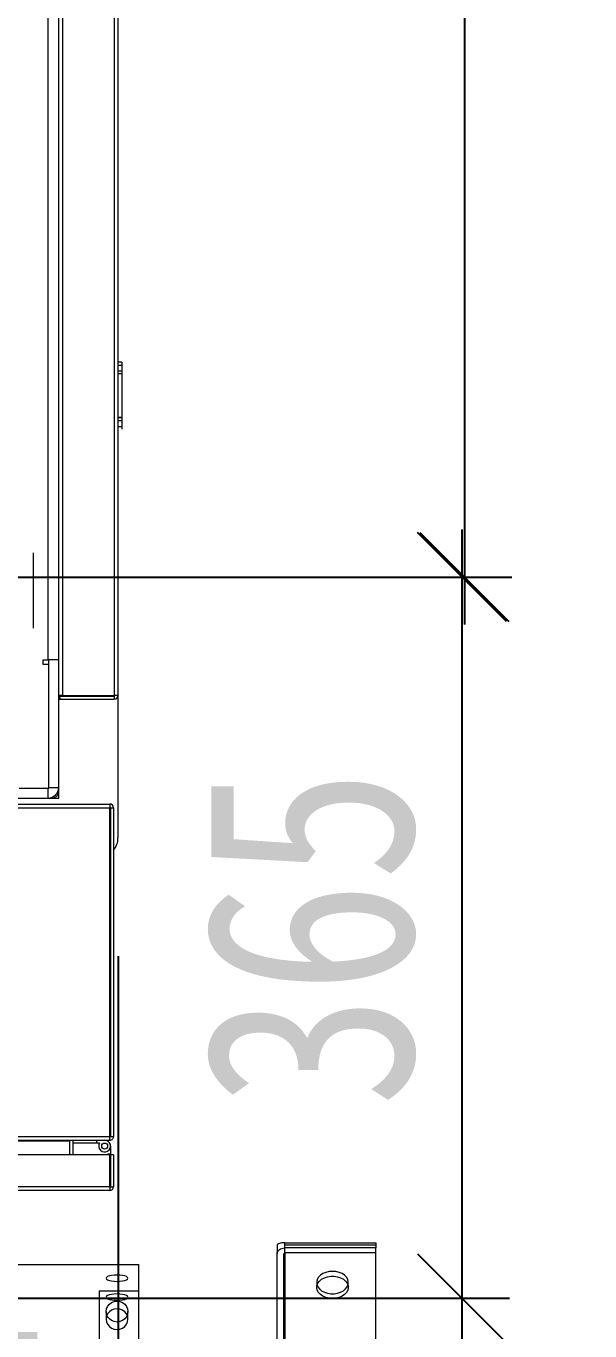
# Model space of a CAD drawing. Extents: x -2187 to 96136, y -11110 to 52208.
# Drawn here: x 48304 to 48589, y 18395 to 19055 of the extents above; entities that cross this region are included whole.
import ezdxf

# ---------------------------------------------------------------- set-up
doc = ezdxf.new("R2010")
doc.units = 0
doc.header["$LTSCALE"] = 1000
doc.header["$MEASUREMENT"] = 0
doc.linetypes.add('ACAD_ISO02W100', pattern=[15, 12, -3])
doc.linetypes.add('HIDDEN', pattern=[0.375, 0.25, -0.125])
doc.layers.add('洗衣房设备', color=4, linetype='Continuous')
doc.styles.add('-宋体', font='', dxfattribs={"width": 0.8})
doc.styles.add('HZHT', font='hztxt_e.shx', dxfattribs={"width": 1.5, "bigfont": 'hztxt.shx'})
doc.styles.get('-宋体').set_extended_font_data('SimSun')
doc.dimstyles.new('50', dxfattribs={"dimscale": 30, "dimtxt": 3.5, "dimasz": 1.5, "dimexe": 0.8, "dimexo": 2, "dimgap": 0.8, "dimtad": 1, "dimdec": 0, "dimrnd": 5, "dimzin": 0, "dimdsep": 46, "dimtxsty": '-宋体', "dimblk": 'OBLIQUE', "dimcen": 0.6, "dimdle": 0.8, "dimclrd": 6, "dimclre": 6, "dimclrt": 6, "dimadec": 0, "dimazin": 0, "dimtfac": 1, "dimtdec": 0, "dimtofl": 0, "dimtmove": 2, "dimatfit": 3, "dimldrblk": 'OBLIQUE', "dimfxl": 0, "dimtolj": 1, "dimtzin": 0, "dimarcsym": 0})
doc.dimstyles.new('75', dxfattribs={"dimscale": 100, "dimtxt": 3, "dimasz": 1, "dimexe": 1, "dimexo": 1, "dimgap": 0.2, "dimtad": 1, "dimdec": 0, "dimrnd": 10, "dimzin": 0, "dimdsep": 46, "dimtxsty": 'HZHT', "dimblk1": 'ARCHTICK', "dimblk2": 'ARCHTICK', "dimsah": 1, "dimcen": 1, "dimdle": 0.5, "dimclrd": 1, "dimclre": 1, "dimadec": 0, "dimazin": 0, "dimtfac": 1, "dimtdec": 0, "dimtix": 1, "dimtmove": 2, "dimatfit": 3, "dimfxl": 0, "dimtolj": 1, "dimtzin": 0, "dimarcsym": 0})

# ---------------------------------------------------------------- blocks, each defined once
blk = doc.blocks.new('_ArchTick')
at = {"color": 0, "linetype": 'ByBlock', "const_width": 0.4}
blk.add_lwpolyline([(-0.5, -0.5), (0.5, 0.5)], dxfattribs=at)
blk = doc.blocks.new('*D128')
at = {"color": 1, "linetype": 'ACAD_ISO02W100', "lineweight": -2, "ltscale": 750}
for p, q in [((46340.1, 18544.5), (46340.1, 17223.45)), ((50290.1, 18544.5), (50290.1, 17223.45)), ((46290.1, 17323.45), (47159.52, 17323.45)), ((50340.1, 17323.45), (48409.52, 17323.45))]:
    blk.add_line(p, q, dxfattribs=at)
at = {"layer": 'Defpoints', "color": 0, "linetype": 'ACAD_ISO02W100', "ltscale": 750}
for p in [(46340.1, 18644.5), (50290.1, 18644.5), (50290.1, 17323.45)]:
    blk.add_point(p, dxfattribs=at)
at = {"color": 1, "linetype": 'ACAD_ISO02W100', "lineweight": -2, "ltscale": 750, "xscale": 100, "yscale": 100, "zscale": 100, "rotation": 180}
blk.add_blockref('_ArchTick', (46340.1, 17323.45), dxfattribs=at)
at = {"color": 1, "linetype": 'ACAD_ISO02W100', "lineweight": -2, "ltscale": 750, "xscale": 100, "yscale": 100, "zscale": 100}
blk.add_blockref('_ArchTick', (50290.1, 17323.45), dxfattribs=at)
at = {"color": 0, "linetype": 'ACAD_ISO02W100', "ltscale": 750, "insert": (47784.52, 17473.45), "char_height": 300, "attachment_point": 2, "style": 'HZHT'}
blk.add_mtext('\\A1;3950', dxfattribs=at)
blk = doc.blocks.new('_OBLIQUE')
at = {"color": 0, "linetype": 'ByBlock'}
blk.add_line((-0.5, -0.5), (0.5, 0.5), dxfattribs=at)
blk = doc.blocks.new('*D115')
at = {"layer": 'Defpoints', "color": 0, "linetype": 'ACAD_ISO02W100', "ltscale": 750}
for p in [(48292.1, 20341.5), (48115.36, 18776.32), (48525.34, 18776.32)]:
    blk.add_point(p, dxfattribs=at)
at = {"layer": '洗衣房设备', "color": 6, "linetype": 'ACAD_ISO02W100', "lineweight": -2, "ltscale": 750}
for p, q in [((48525.34, 20365.5), (48525.34, 18752.32)), ((48352.1, 20341.5), (48549.34, 20341.5)), ((48175.36, 18776.32), (48549.34, 18776.32))]:
    blk.add_line(p, q, dxfattribs=at)
at = {"layer": '洗衣房设备', "color": 6, "linetype": 'ACAD_ISO02W100', "lineweight": -2, "ltscale": 750, "xscale": 45, "yscale": 45, "zscale": 45}
for p, rotation in [((48525.34, 20341.5), 90), ((48525.34, 18776.32), 270)]:
    blk.add_blockref('_OBLIQUE', p, dxfattribs=dict(at, rotation=rotation))
at = {"layer": '洗衣房设备', "color": 6, "linetype": 'ACAD_ISO02W100', "ltscale": 750, "insert": (48448.84, 19558.91), "char_height": 105, "attachment_point": 5, "rotation": 90, "style": '-宋体'}
blk.add_mtext('\\A1;1565', dxfattribs=at)
blk = doc.blocks.new('*D116')
at = {"layer": 'Defpoints', "color": 0, "linetype": 'ACAD_ISO02W100', "ltscale": 750}
for p in [(48115.36, 18776.32), (47818.1, 18411.5), (48524.11, 18411.5)]:
    blk.add_point(p, dxfattribs=at)
at = {"layer": '洗衣房设备', "color": 6, "linetype": 'ACAD_ISO02W100', "lineweight": -2, "ltscale": 750}
for p, q in [((48524.11, 18800.32), (48524.11, 18387.5)), ((48175.36, 18776.32), (48548.11, 18776.32)), ((47878.1, 18411.5), (48548.11, 18411.5))]:
    blk.add_line(p, q, dxfattribs=at)
at = {"layer": '洗衣房设备', "color": 6, "linetype": 'ACAD_ISO02W100', "lineweight": -2, "ltscale": 750, "xscale": 45, "yscale": 45, "zscale": 45}
for p, rotation in [((48524.11, 18776.32), 90), ((48524.11, 18411.5), 270)]:
    blk.add_blockref('_OBLIQUE', p, dxfattribs=dict(at, rotation=rotation))
at = {"layer": '洗衣房设备', "color": 6, "linetype": 'ACAD_ISO02W100', "ltscale": 750, "insert": (48447.61, 18593.91), "char_height": 105, "attachment_point": 5, "rotation": 90, "style": '-宋体'}
blk.add_mtext('\\A1;365', dxfattribs=at)
blk = doc.blocks.new('*D117')
at = {"layer": 'Defpoints', "color": 0, "linetype": 'ACAD_ISO02W100', "ltscale": 750}
for p in [(48115.36, 18776.32), (48350.1, 18644.5), (48350.1, 18267.54)]:
    blk.add_point(p, dxfattribs=at)
at = {"layer": '洗衣房设备', "color": 6, "linetype": 'ACAD_ISO02W100', "lineweight": -2, "ltscale": 750}
for p, q in [((48115.36, 18716.32), (48115.36, 18243.54)), ((48350.1, 18584.5), (48350.1, 18243.54)), ((48091.36, 18267.54), (48374.1, 18267.54))]:
    blk.add_line(p, q, dxfattribs=at)
at = {"layer": '洗衣房设备', "color": 6, "linetype": 'ACAD_ISO02W100', "lineweight": -2, "ltscale": 750, "xscale": 45, "yscale": 45, "zscale": 45, "rotation": 180}
blk.add_blockref('_OBLIQUE', (48115.36, 18267.54), dxfattribs=at)
at = {"layer": '洗衣房设备', "color": 6, "linetype": 'ACAD_ISO02W100', "lineweight": -2, "ltscale": 750, "xscale": 45, "yscale": 45, "zscale": 45}
blk.add_blockref('_OBLIQUE', (48350.1, 18267.54), dxfattribs=at)
at = {"layer": '洗衣房设备', "color": 6, "linetype": 'ACAD_ISO02W100', "ltscale": 750, "insert": (48232.73, 18344.04), "char_height": 105, "attachment_point": 5, "style": '-宋体'}
blk.add_mtext('\\A1;235', dxfattribs=at)

msp = doc.modelspace()

# ---------------------------------------------------------------- linework, layer by layer
at = {"color": 7, "linetype": 'Continuous', "lineweight": 15}
for p, q in [((48314.697, 18734.501), (48314.697, 20374.501)), ((48314.697, 18734.501), (48314.697, 20374.501)), ((48320.097, 18734.501), (48320.097, 20374.501)), ((48320.097, 18734.501), (48320.097, 20374.501)), ((48321.997, 19522.601), (48321.997, 18716.401)), ((48321.997, 19522.601), (48321.997, 18716.401)), ((48348.197, 19522.601), (48348.197, 18716.401)), ((48348.197, 19522.601), (48348.197, 18716.401)), ((48350.097, 19522.601), (48350.097, 18716.401)), ((48352.097, 18885.05), (48350.097, 18885.05)), ((48350.097, 18883.55), (48352.097, 18883.55)), ((48352.097, 18885.05), (48352.097, 18883.55)), ((48352.097, 18883.55), (48352.097, 18852.55)), ((48350.097, 18880.55), (48352.097, 18880.55)), ((48350.097, 18879.259), (48352.097, 18879.259)), ((48350.097, 18857.259), (48352.097, 18857.259)), ((48350.097, 18857.001), (48352.097, 18857.001)), ((48350.097, 18855.55), (48352.097, 18855.55)), ((48350.097, 18852.55), (48352.097, 18852.55)), ((48352.097, 18852.55), (48352.097, 18851.05)), ((48307.097, 18788.501), (48307.097, 18750.501)), ((48307.097, 18788.501), (48307.097, 18750.501)), ((48312.197, 18732.001), (48312.197, 18734.501)), ((48312.197, 18734.501), (48314.697, 18734.501)), ((48312.197, 18732.001), (48312.197, 18734.501)), ((48312.197, 18734.501), (48314.697, 18734.501)), ((48315.097, 18732.001), (48312.197, 18732.001)), ((48315.097, 18732.001), (48312.197, 18732.001)), ((48315.097, 18734.501), (48314.697, 18734.501)), ((48315.097, 18734.501), (48314.697, 18734.501)), ((48320.097, 18734.501), (48315.097, 18734.501)), ((48315.097, 18669.901), (48315.097, 18734.501)), ((48315.097, 18669.901), (48315.097, 18734.501)), ((48320.097, 18734.501), (48315.097, 18734.501)), ((48315.097, 18669.501), (48315.097, 18732.001)), ((48315.097, 18669.501), (48315.097, 18732.001)), ((48320.097, 18669.901), (48320.097, 18734.501)), ((48320.097, 18669.901), (48320.097, 18734.501)), ((48321.997, 18716.401), (48320.097, 18716.401)), ((48321.997, 18716.401), (48320.097, 18716.401)), ((48320.097, 18716.001), (48348.197, 18716.001)), ((48320.097, 18716.001), (48348.197, 18716.001)), ((48320.097, 18714.501), (48348.197, 18714.501)), ((48320.097, 18714.501), (48348.197, 18714.501)), ((48321.997, 18716.401), (48348.197, 18716.401)), ((48321.997, 18716.401), (48348.197, 18716.401)), ((48350.097, 18716.401), (48348.197, 18716.401)), ((48350.097, 18716.401), (48348.197, 18716.401)), ((48348.197, 18716.001), (48348.197, 18714.501)), ((48348.197, 18716.001), (48348.197, 18714.501)), ((48350.097, 18716.401), (48350.097, 18644.501)), ((48300.097, 18669.501), (48314.697, 18669.501)), ((48300.097, 18669.501), (48315.097, 18669.501)), ((48300.097, 18669.501), (48314.697, 18669.501)), ((48300.097, 18669.501), (48315.097, 18669.501)), ((48314.697, 18664.501), (48314.697, 18669.501)), ((48314.697, 18664.501), (48314.697, 18669.501)), ((48315.097, 18669.901), (48320.097, 18669.901)), ((48315.097, 18669.901), (48320.097, 18669.901)), ((48320.097, 18664.501), (48320.097, 18669.901)), ((48320.097, 18664.501), (48320.097, 18669.901)), ((47980.412, 18661.501), (48345.942, 18661.501)), ((47984.433, 18664.501), (48314.697, 18664.501)), ((48222.307, 18661.501), (48345.942, 18661.501)), ((48226.327, 18664.501), (48314.697, 18664.501)), ((48314.697, 18664.501), (48320.097, 18664.501)), ((48314.697, 18664.501), (48320.097, 18664.501)), ((48345.942, 18661.501), (48345.942, 18659.601)), ((48345.942, 18661.501), (48345.942, 18659.601)), ((48345.942, 18493.401), (48345.942, 18659.601)), ((48345.942, 18493.401), (48345.942, 18659.601)), ((48346.342, 18659.601), (48346.342, 18493.401)), ((48346.342, 18659.601), (48347.842, 18659.601)), ((48346.342, 18659.601), (48346.342, 18493.401)), ((48346.342, 18659.601), (48347.842, 18659.601)), ((48347.842, 18659.601), (48347.842, 18493.401)), ((48347.842, 18659.601), (48347.842, 18493.401)), ((48345.942, 18636.388), (48346.342, 18636.691)), ((48345.942, 18636.388), (48346.342, 18636.691)), ((47869.742, 18493.401), (48345.942, 18493.401)), ((47869.742, 18493.401), (48345.942, 18493.401)), ((48346.342, 18493.401), (48347.842, 18493.401)), ((48346.342, 18493.401), (48347.842, 18493.401)), ((47870.096, 18491.501), (48345.588, 18491.501)), ((47870.096, 18491.501), (48345.588, 18491.501)), ((47890.196, 18491.101), (48325.488, 18491.101)), ((47890.196, 18491.101), (48325.488, 18491.101)), ((48325.488, 18491.101), (48325.488, 18484.001)), ((48325.488, 18491.101), (48325.488, 18484.001)), ((48327.342, 18491.501), (48327.342, 18491.101)), ((48327.342, 18491.501), (48327.342, 18491.101)), ((48327.342, 18484.001), (48327.342, 18491.101)), ((48327.342, 18484.001), (48327.342, 18491.101)), ((48339.342, 18490.001), (48327.342, 18490.001)), ((48339.342, 18490.001), (48327.342, 18490.001)), ((48339.342, 18490.001), (48339.342, 18491.501)), ((48339.342, 18490.001), (48339.342, 18491.501)), ((48340.744, 18490.001), (48339.342, 18490.001)), ((48340.744, 18490.001), (48339.342, 18490.001)), ((48345.588, 18491.501), (48345.942, 18491.501)), ((48345.588, 18491.501), (48345.942, 18491.501)), ((48345.942, 18491.501), (48345.942, 18493.001)), ((48345.942, 18491.501), (48345.942, 18493.001)), ((48346.342, 18488.501), (48346.342, 18484.501)), ((48346.342, 18488.501), (48346.342, 18484.501)), ((48345.942, 18484.001), (47869.742, 18484.001)), ((48345.942, 18484.001), (47869.742, 18484.001)), ((48344.842, 18484.501), (48346.342, 18484.501)), ((48344.842, 18484.501), (48346.342, 18484.501)), ((48345.942, 18467.901), (48345.942, 18484.001)), ((48345.942, 18467.901), (48345.942, 18484.001)), ((48346.342, 18484.501), (48346.342, 18484.001)), ((48346.342, 18484.501), (48346.342, 18484.001)), ((48347.842, 18484.001), (48346.342, 18484.001)), ((48346.342, 18484.001), (48346.342, 18467.901)), ((48347.842, 18484.001), (48346.342, 18484.001)), ((48346.342, 18484.001), (48346.342, 18467.901)), ((48347.842, 18484.001), (48347.842, 18467.901)), ((48347.842, 18484.001), (48347.842, 18467.901)), ((48345.942, 18467.901), (47869.742, 18467.901)), ((48345.942, 18467.901), (47869.742, 18467.901)), ((48345.942, 18467.901), (48345.942, 18466.001)), ((48345.942, 18467.901), (48345.942, 18466.001)), ((48346.342, 18467.901), (48347.842, 18467.901)), ((48346.342, 18467.901), (48347.842, 18467.901)), ((48345.942, 18466.001), (47869.742, 18466.001)), ((48345.942, 18466.001), (47869.742, 18466.001)), ((48430.629, 18347.262), (48430.629, 18434.134)), ((48434.429, 18439.578), (48480.629, 18439.578)), ((48434.429, 18438.612), (48480.629, 18438.612)), ((48434.429, 18347.262), (48434.429, 18436.957)), ((48480.629, 18439.578), (48480.629, 18438.612)), ((48480.629, 18438.612), (48480.629, 18436.957)), ((48480.629, 18347.262), (48480.629, 18436.957)), ((48248.629, 18428.664), (48360.629, 18428.664)), ((48360.629, 18369.852), (48360.629, 18428.664))]:
    msp.add_line(p, q, dxfattribs=at)
at = {"color": 8, "linetype": 'Continuous', "lineweight": 15}
for p in [(47977.56, 18659.601), (48219.454, 18659.601)]:
    msp.add_line(p, (48345.942, 18659.601), dxfattribs=at)
at = {"color": 144, "linetype": 'Continuous', "lineweight": 0}
for p, q in [((48430.629, 18438.498), (48430.629, 18438.288)), ((48430.629, 18438.288), (48430.629, 18434.134)), ((48434.429, 18438.612), (48434.429, 18439.578)), ((48434.429, 18436.957), (48434.429, 18438.612)), ((48480.629, 18436.957), (48434.429, 18436.957))]:
    msp.add_line(p, q, dxfattribs=at)
at = {"color": 144, "linetype": 'HIDDEN', "lineweight": 0}
for p, q in [((48434.029, 18347.262), (48434.029, 18434.134)), ((48434.429, 18434.561), (48434.429, 18436.957)), ((48434.429, 18434.561), (48434.429, 18347.262)), ((48480.629, 18434.561), (48434.429, 18434.561))]:
    msp.add_line(p, q, dxfattribs=at)
at = {"color": 7, "linetype": 'HIDDEN', "lineweight": 0}
for p, q in [((48340.629, 18415.298), (48340.629, 18364.678)), ((48340.629, 18415.298), (48360.629, 18415.298)), ((48344.129, 18404.759), (48344.129, 18400.955)), ((48355.129, 18400.955), (48355.129, 18404.759))]:
    msp.add_line(p, q, dxfattribs=at)
at = {"color": 144, "linetype": 'Continuous', "lineweight": 0, "flags": 128}
for points in [[(48434.429, 18439.578), (48433.688, 18439.557), (48432.975, 18439.495), (48432.318, 18439.396), (48431.742, 18439.261), (48431.27, 18439.098), (48430.919, 18438.911), (48430.702, 18438.709), (48430.629, 18438.498)], [(48344.129, 18421.642), (48344.317, 18421.225), (48344.866, 18420.837), (48345.74, 18420.504), (48346.879, 18420.248), (48348.206, 18420.087), (48349.629, 18420.033), (48351.053, 18420.087), (48352.379, 18420.248), (48353.519, 18420.504), (48354.393, 18420.837), (48354.942, 18421.225), (48355.129, 18421.642), (48354.942, 18422.058), (48354.393, 18422.447), (48353.519, 18422.78), (48352.379, 18423.036), (48351.053, 18423.196), (48349.629, 18423.251), (48348.206, 18423.196), (48346.879, 18423.036), (48345.74, 18422.78), (48344.866, 18422.447), (48344.317, 18422.058), (48344.129, 18421.642)], [(48458.629, 18425.117), (48456.91, 18424.985), (48455.27, 18424.593), (48453.788, 18423.96), (48452.532, 18423.116), (48451.561, 18422.1), (48450.921, 18420.96), (48450.641, 18419.748), (48450.735, 18418.523), (48451.198, 18417.34), (48452.008, 18416.255), (48453.128, 18415.32), (48454.505, 18414.577), (48456.075, 18414.061), (48457.765, 18413.798), (48459.494, 18413.798), (48461.184, 18414.061), (48462.754, 18414.577), (48464.131, 18415.32), (48465.251, 18416.255), (48466.061, 18417.34), (48466.524, 18418.523), (48466.618, 18419.748), (48466.338, 18420.96), (48465.698, 18422.1), (48464.727, 18423.116), (48463.471, 18423.96), (48461.989, 18424.593), (48460.349, 18424.985), (48458.629, 18425.117)], [(48450.81, 18418.243), (48451.198, 18419.146), (48452.008, 18420.231), (48453.128, 18421.166), (48454.505, 18421.909), (48456.075, 18422.425), (48457.765, 18422.688), (48459.494, 18422.688), (48461.184, 18422.425), (48462.754, 18421.909), (48464.131, 18421.166), (48465.251, 18420.231), (48466.061, 18419.146), (48466.449, 18418.243)]]:
    msp.add_lwpolyline(points, dxfattribs=at)
at = {"color": 144, "linetype": 'HIDDEN', "lineweight": 0, "flags": 128}
for points in [[(48458.629, 18411.369), (48456.91, 18411.501), (48455.27, 18411.893), (48453.788, 18412.526), (48452.532, 18413.37), (48451.561, 18414.386), (48450.921, 18415.526), (48450.641, 18416.738), (48450.735, 18417.963), (48450.81, 18418.243)], [(48466.449, 18418.243), (48466.524, 18417.963), (48466.618, 18416.738), (48466.338, 18415.526), (48465.698, 18414.386), (48464.727, 18413.37), (48463.471, 18412.526), (48461.989, 18411.893), (48460.349, 18411.501), (48458.629, 18411.369)], [(48344.129, 18412.08), (48344.317, 18411.663), (48344.866, 18411.275), (48345.74, 18410.942), (48346.879, 18410.686), (48348.206, 18410.525), (48349.629, 18410.47), (48351.053, 18410.525), (48352.379, 18410.686), (48353.519, 18410.942), (48354.393, 18411.275), (48354.942, 18411.663), (48355.129, 18412.08), (48354.942, 18412.496), (48354.393, 18412.884), (48353.519, 18413.218), (48352.379, 18413.473), (48351.053, 18413.634), (48349.629, 18413.689), (48348.206, 18413.634), (48346.879, 18413.473), (48345.74, 18413.218), (48344.866, 18412.884), (48344.317, 18412.496), (48344.129, 18412.08)]]:
    msp.add_lwpolyline(points, dxfattribs=at)
at = {"color": 7, "linetype": 'HIDDEN', "lineweight": 0, "flags": 128}
for points in [[(48355.129, 18404.759), (48354.942, 18403.397), (48354.393, 18402.129), (48353.519, 18401.04), (48352.379, 18400.204), (48351.053, 18399.678), (48349.629, 18399.499), (48348.206, 18399.678), (48346.879, 18400.204), (48345.74, 18401.04), (48344.866, 18402.129), (48344.317, 18403.397), (48344.129, 18404.759), (48344.317, 18406.12), (48344.866, 18407.388), (48345.74, 18408.477), (48346.879, 18409.313), (48348.206, 18409.839), (48349.629, 18410.018), (48351.053, 18409.839), (48352.379, 18409.313), (48353.519, 18408.477), (48354.393, 18407.388), (48354.942, 18406.12), (48355.129, 18404.759)], [(48355.129, 18400.955), (48354.942, 18402.316), (48354.393, 18403.584), (48353.519, 18404.674), (48352.379, 18405.509), (48351.053, 18406.035), (48349.629, 18406.214), (48348.206, 18406.035), (48346.879, 18405.509), (48345.74, 18404.674), (48344.866, 18403.584), (48344.317, 18402.316), (48344.129, 18400.955), (48344.317, 18399.593), (48344.866, 18398.325), (48345.74, 18397.236), (48346.879, 18396.4), (48348.206, 18395.875), (48349.629, 18395.695), (48351.053, 18395.875), (48352.379, 18396.4), (48353.519, 18397.236), (48354.393, 18398.325), (48354.942, 18399.593), (48355.129, 18400.955)]]:
    msp.add_lwpolyline(points, dxfattribs=at)
at = {"color": 7, "linetype": 'Continuous', "lineweight": 15}
msp.add_circle((48343.342, 18488.501), 1.5, dxfattribs=at)
msp.add_circle((48343.342, 18488.501), 1.5, dxfattribs=at)
for centre, radius, start, end in [((48321.997, 18716.401), 1.9, 180, 270), ((48321.997, 18716.401), 1.9, 180, 270), ((48348.197, 18716.401), 1.9, 270, 0), ((48348.197, 18716.401), 1.9, 270, 0), ((48314.697, 18669.901), 5.4, 270, 0), ((48314.697, 18669.901), 0.4, 270, 0), ((48314.697, 18669.901), 5.4, 270, 0), ((48314.697, 18669.901), 0.4, 270, 0), ((48316.597, 18668.001), 3.5, 270, 0), ((48316.597, 18668.001), 3.5, 270, 0), ((48345.942, 18659.601), 1.9, 0, 90), ((48345.942, 18659.601), 1.9, 0, 90), ((48345.942, 18659.601), 0.4, 0, 90), ((48345.942, 18659.601), 0.4, 0, 90), ((48340.097, 18644.501), 10, 320.762985, 0), ((48340.097, 18644.501), 10, 320.762985, 0), ((48343.342, 18488.501), 3, 150, 90), ((48343.342, 18488.501), 3, 150, 90), ((48345.942, 18467.901), 1.9, 270, 0), ((48345.942, 18467.901), 1.9, 270, 0)]:
    msp.add_arc(centre, radius, start, end, dxfattribs=at)
msp.add_open_spline([(48345.942, 18493.401), (48345.913, 18493.152), (48345.854, 18492.654), (48345.765, 18492.026), (48345.677, 18491.587), (48345.618, 18491.53), (48345.588, 18491.501)], degree=3, dxfattribs=at)
msp.add_open_spline([(48345.942, 18493.401), (48345.913, 18493.152), (48345.854, 18492.654), (48345.765, 18492.026), (48345.677, 18491.587), (48345.618, 18491.53), (48345.588, 18491.501)], degree=3, dxfattribs=at)
for points, knots in [([(48345.942, 18491.501), (48346.21, 18491.534), (48346.747, 18491.601), (48347.405, 18492.108), (48347.784, 18492.752), (48347.825, 18493.211), (48347.842, 18493.401)], [0, 0, 0, 0, 0.2692803, 0.5387748, 0.8082716, 1, 1, 1, 1]), ([(48345.942, 18493.001), (48346.013, 18493.013), (48346.153, 18493.035), (48346.31, 18493.196), (48346.331, 18493.332), (48346.342, 18493.401)], [0, 0, 0, 0, 0.3431175, 0.6685873, 1, 1, 1, 1]), ([(48345.942, 18491.501), (48346.21, 18491.534), (48346.747, 18491.601), (48347.405, 18492.108), (48347.784, 18492.752), (48347.825, 18493.211), (48347.842, 18493.401)], [0, 0, 0, 0, 0.2692803, 0.5387748, 0.8082716, 1, 1, 1, 1]), ([(48345.942, 18493.001), (48346.013, 18493.013), (48346.153, 18493.035), (48346.31, 18493.196), (48346.331, 18493.332), (48346.342, 18493.401)], [0, 0, 0, 0, 0.3431175, 0.6685873, 1, 1, 1, 1])]:
    msp.add_open_spline(points, degree=3, knots=knots, dxfattribs=at)
at = {"color": 144, "linetype": 'Continuous', "lineweight": 0}
msp.add_open_spline([(48430.629, 18434.134), (48430.629, 18434.497), (48430.728, 18434.859), (48431.109, 18435.531), (48431.391, 18435.84), (48432.094, 18436.36), (48432.516, 18436.571), (48433.435, 18436.863), (48433.932, 18436.945), (48434.429, 18436.957)], degree=3, knots=[0, 0, 0, 0, 0.25, 0.25, 0.5, 0.5, 0.75, 0.75, 1, 1, 1, 1], dxfattribs=at)

# ---------------------------------------------------------------- dimensions: what is measured, and where the dimension line sits
at = {"color": 1, "linetype": 'ACAD_ISO02W100', "ltscale": 750}
dim = msp.add_linear_dim(base=(50290.097, 17323.451), p1=(46340.097, 18644.501), p2=(50290.097, 18644.501), angle=180, dimstyle='75', override={"dimfxl": 3.25}, dxfattribs=at)
dim.commit()
dim.dimension.update_dxf_attribs({"geometry": '*D128', "text_midpoint": (47784.523, 17323.451), "dimtype": 160})
at = {"layer": '洗衣房设备', "color": 2, "linetype": 'ACAD_ISO02W100', "ltscale": 750}
for base, p1, p2, angle, picture, middle in [((48525.339, 18776.32), (48292.097, 20341.501), (48115.362, 18776.32), 270, '*D115', (48448.839, 19558.911)), ((48524.109, 18411.501), (48115.362, 18776.32), (47818.097, 18411.501), 270, '*D116', (48447.609, 18593.911)), ((48350.097, 18267.536), (48115.362, 18776.32), (48350.097, 18644.501), 180, '*D117', (48232.729, 18344.036))]:
    dim = msp.add_linear_dim(base=base, p1=p1, p2=p2, angle=angle, dimstyle='50', dxfattribs=at)
    dim.commit()
    dim.dimension.update_dxf_attribs({"geometry": picture, "text_midpoint": middle})

doc.saveas('drawing.dxf')
